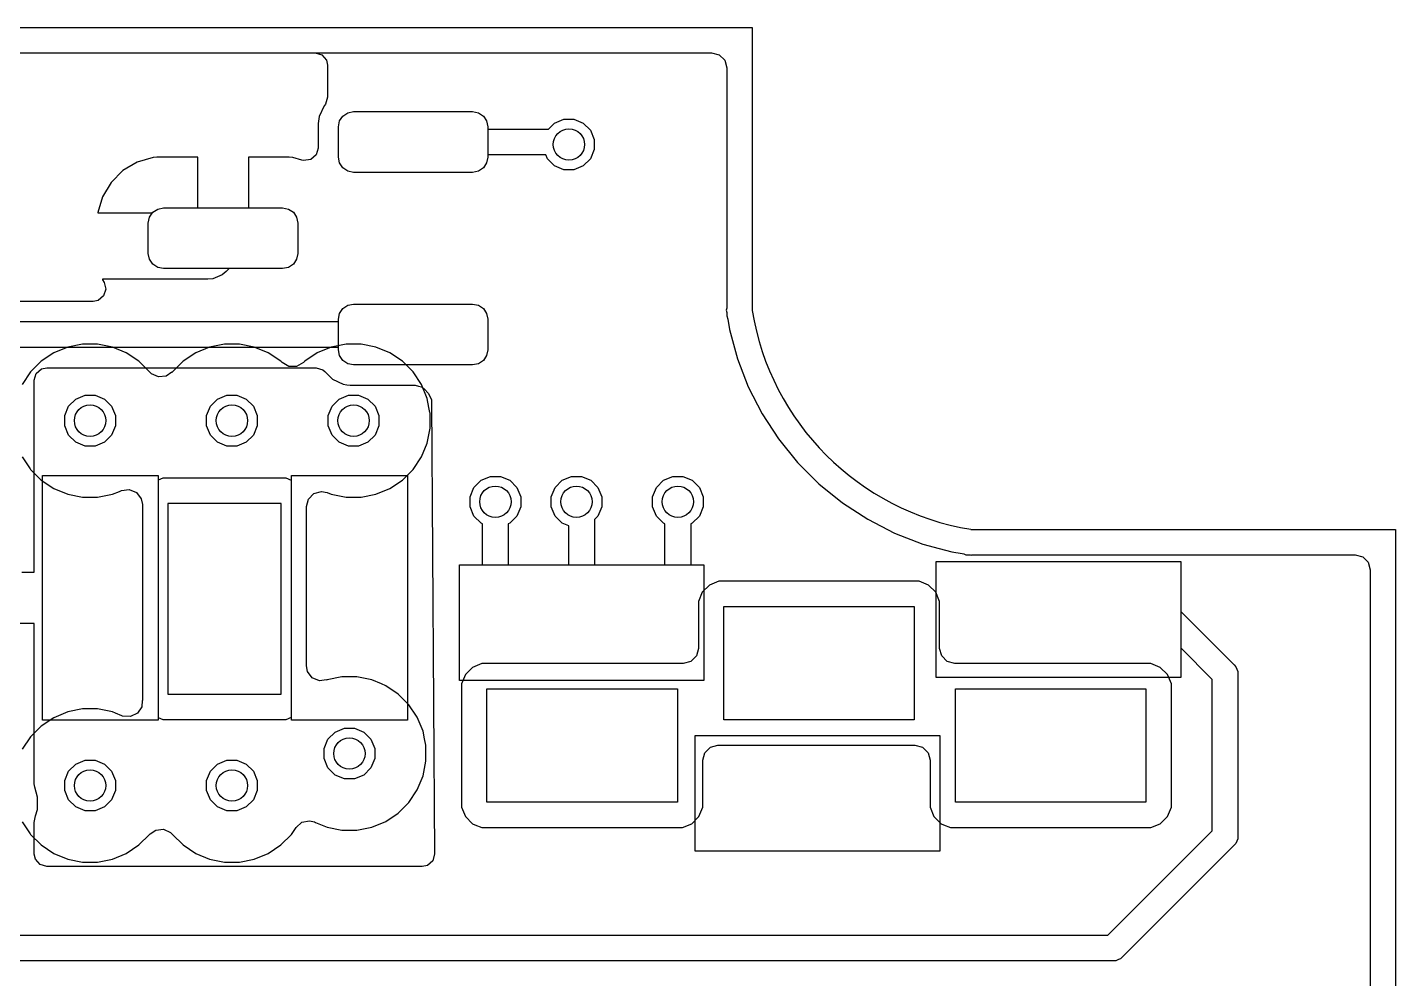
# Model space of a CAD drawing. Extents: x 0 to 3.78, y -0.8 to 2.03.
# Drawn here: x 3.243 to 3.775, y 0.697 to 1.066 of the extents above; entities that cross this region are included whole.
import ezdxf

# ---------------------------------------------------------------- set-up
doc = ezdxf.new("R2010")
doc.units = 0
doc.header["$MEASUREMENT"] = 0
doc.layers.add('BLACK', color=7, linetype='CONTINUOUS')

msp = doc.modelspace()

# ---------------------------------------------------------------- linework, layer by layer
at = {"layer": 'BLACK', "linetype": 'CONTINUOUS'}
for p, q in [((2.85491, 1.06617), (3.52491, 1.06617)), ((3.52491, 1.06617), (3.52491, 0.95617)), ((2.85755, 1.05631), (3.50918, 1.05631)), ((3.18452, 1.05631), (3.35512, 1.05631)), ((3.35512, 1.05631), (3.35776, 1.05554)), ((3.35776, 1.05554), (3.35956, 1.05346)), ((3.35956, 1.05346), (3.36, 1.05143)), ((3.50918, 1.05631), (3.51211, 1.05553)), ((3.51211, 1.05553), (3.51426, 1.05338)), ((3.51426, 1.05338), (3.51504, 1.05044)), ((3.36, 1.05143), (3.36, 1.03902)), ((3.51504, 1.05044), (3.51504, 0.9571)), ((3.36, 1.03902), (3.35922, 1.03638)), ((3.35667, 1.03155), (3.35628, 1.02887)), ((3.35869, 1.03569), (3.35667, 1.03155)), ((3.35888, 1.03595), (3.35869, 1.03569)), ((3.35922, 1.03638), (3.35888, 1.03595)), ((3.36462, 1.02982), (3.3659, 1.03173)), ((3.36462, 1.02982), (3.3659, 1.03173)), ((3.3659, 1.03173), (3.36782, 1.03302)), ((3.3659, 1.03173), (3.36782, 1.03302)), ((3.36782, 1.03302), (3.37008, 1.03346)), ((3.36782, 1.03302), (3.37008, 1.03346)), ((3.37008, 1.03346), (3.41634, 1.03346)), ((3.37008, 1.03346), (3.41634, 1.03346)), ((3.41634, 1.03346), (3.4186, 1.03302)), ((3.41634, 1.03346), (3.4186, 1.03302)), ((3.4186, 1.03302), (3.42051, 1.03173)), ((3.4186, 1.03302), (3.42051, 1.03173)), ((3.42051, 1.03173), (3.42179, 1.02982)), ((3.42051, 1.03173), (3.42179, 1.02982)), ((3.35628, 1.02887), (3.35628, 1.01931)), ((3.36417, 1.02756), (3.36462, 1.02982)), ((3.36417, 1.02756), (3.36462, 1.02982)), ((3.36417, 1.01575), (3.36417, 1.02756)), ((3.36417, 1.01575), (3.36417, 1.02756)), ((3.42179, 1.02982), (3.42224, 1.02756)), ((3.42179, 1.02982), (3.42224, 1.02756)), ((3.42224, 1.02756), (3.42224, 1.02665)), ((3.42224, 1.02756), (3.42224, 1.01575)), ((3.42224, 1.02665), (3.4458, 1.02665)), ((3.4458, 1.02665), (3.44816, 1.02902)), ((3.44816, 1.02902), (3.45178, 1.03052)), ((3.45178, 1.03052), (3.4557, 1.03052)), ((3.4557, 1.03052), (3.45932, 1.02902)), ((3.45932, 1.02902), (3.46209, 1.02625)), ((3.46209, 1.02625), (3.46359, 1.02263)), ((3.46359, 1.02263), (3.46359, 1.01871)), ((3.29222, 1.01563), (3.28602, 1.01383)), ((3.29368, 1.01575), (3.29222, 1.01563)), ((3.29222, 1.01563), (3.29222, 1.01563)), ((3.30955, 1.01575), (3.29368, 1.01575)), ((3.30955, 0.99606), (3.30955, 1.01575)), ((3.3451, 1.01575), (3.32923, 1.01575)), ((3.32923, 1.01575), (3.32923, 0.99606)), ((3.34655, 1.01563), (3.3451, 1.01575)), ((3.35004, 1.01462), (3.34655, 1.01563)), ((3.34655, 1.01563), (3.34655, 1.01563)), ((3.3555, 1.01667), (3.35343, 1.01487)), ((3.35628, 1.01931), (3.3555, 1.01667)), ((3.36462, 1.01349), (3.36417, 1.01575)), ((3.36462, 1.01349), (3.36417, 1.01575)), ((3.42224, 1.01575), (3.42179, 1.01349)), ((3.42224, 1.01575), (3.42179, 1.01349)), ((3.44475, 1.01665), (3.42224, 1.01665)), ((3.42224, 1.01665), (3.42224, 1.01575)), ((3.44539, 1.01509), (3.44475, 1.01665)), ((3.46359, 1.01871), (3.46209, 1.01509)), ((3.28045, 1.01054), (3.27588, 1.00597)), ((3.28602, 1.01383), (3.28045, 1.01054)), ((3.28045, 1.01054), (3.28045, 1.01054)), ((3.28602, 1.01383), (3.28602, 1.01383)), ((3.3507, 1.01448), (3.35004, 1.01462)), ((3.35343, 1.01487), (3.3507, 1.01448)), ((3.3659, 1.01157), (3.36462, 1.01349)), ((3.3659, 1.01157), (3.36462, 1.01349)), ((3.36782, 1.01029), (3.3659, 1.01157)), ((3.36782, 1.01029), (3.3659, 1.01157)), ((3.37008, 1.00984), (3.36782, 1.01029)), ((3.37008, 1.00984), (3.36782, 1.01029)), ((3.4186, 1.01029), (3.41634, 1.00984)), ((3.4186, 1.01029), (3.41634, 1.00984)), ((3.42051, 1.01157), (3.4186, 1.01029)), ((3.42051, 1.01157), (3.4186, 1.01029)), ((3.42179, 1.01349), (3.42051, 1.01157)), ((3.42179, 1.01349), (3.42051, 1.01157)), ((3.44816, 1.01232), (3.44539, 1.01509)), ((3.45178, 1.01082), (3.44816, 1.01232)), ((3.4557, 1.01082), (3.45178, 1.01082)), ((3.45932, 1.01232), (3.4557, 1.01082)), ((3.46209, 1.01509), (3.45932, 1.01232)), ((3.27588, 1.00597), (3.27259, 1.0004)), ((3.27588, 1.00597), (3.27588, 1.00597)), ((3.41634, 1.00984), (3.37008, 1.00984)), ((3.41634, 1.00984), (3.37008, 1.00984)), ((3.27259, 1.0004), (3.27078, 0.99419)), ((3.27078, 0.99419), (3.27078, 0.99409)), ((3.27078, 0.99409), (3.29192, 0.99409)), ((3.27078, 0.99409), (3.27078, 0.99409)), ((3.2908, 0.99242), (3.29208, 0.99433)), ((3.29192, 0.99409), (3.29208, 0.99433)), ((3.29208, 0.99433), (3.294, 0.99561)), ((3.29208, 0.99433), (3.294, 0.99561)), ((3.294, 0.99561), (3.29626, 0.99606)), ((3.294, 0.99561), (3.29626, 0.99606)), ((3.29626, 0.99606), (3.30955, 0.99606)), ((3.29626, 0.99606), (3.34252, 0.99606)), ((3.32923, 0.99606), (3.34252, 0.99606)), ((3.34252, 0.99606), (3.34478, 0.99561)), ((3.34252, 0.99606), (3.34478, 0.99561)), ((3.34478, 0.99561), (3.3467, 0.99433)), ((3.34478, 0.99561), (3.3467, 0.99433)), ((3.3467, 0.99433), (3.34798, 0.99242)), ((3.3467, 0.99433), (3.34798, 0.99242)), ((3.29035, 0.99016), (3.2908, 0.99242)), ((3.29035, 0.97835), (3.29035, 0.99016)), ((3.34798, 0.99242), (3.34843, 0.99016)), ((3.34798, 0.99242), (3.34843, 0.99016)), ((3.34843, 0.99016), (3.34843, 0.97835)), ((3.34843, 0.99016), (3.34843, 0.97835)), ((3.2908, 0.97609), (3.29035, 0.97835)), ((3.34843, 0.97835), (3.34798, 0.97609)), ((3.34843, 0.97835), (3.34798, 0.97609)), ((3.29208, 0.97417), (3.2908, 0.97609)), ((3.294, 0.97289), (3.29208, 0.97417)), ((3.29626, 0.97244), (3.294, 0.97289)), ((3.34478, 0.97289), (3.34252, 0.97244)), ((3.34478, 0.97289), (3.34252, 0.97244)), ((3.3467, 0.97417), (3.34478, 0.97289)), ((3.3467, 0.97417), (3.34478, 0.97289)), ((3.34798, 0.97609), (3.3467, 0.97417)), ((3.34798, 0.97609), (3.3467, 0.97417)), ((3.31348, 0.96835), (3.27252, 0.96835)), ((3.27252, 0.96835), (3.27259, 0.9681)), ((3.27259, 0.9681), (3.27317, 0.96711)), ((3.34252, 0.97244), (3.29626, 0.97244)), ((3.31544, 0.96854), (3.31348, 0.96835)), ((3.31904, 0.97003), (3.31544, 0.96854)), ((3.32056, 0.97128), (3.31904, 0.97003)), ((3.31904, 0.97003), (3.31904, 0.97003)), ((3.32172, 0.97244), (3.32056, 0.97128)), ((3.34252, 0.97244), (3.32172, 0.97244)), ((3.27385, 0.96444), (3.27298, 0.96184)), ((3.27317, 0.96711), (3.27385, 0.96444)), ((3.26897, 0.95974), (3.23849, 0.95974)), ((3.27083, 0.96011), (3.26897, 0.95974)), ((3.27298, 0.96184), (3.27083, 0.96011)), ((3.36462, 0.95502), (3.3659, 0.95693)), ((3.36462, 0.95502), (3.3659, 0.95693)), ((3.3659, 0.95693), (3.36782, 0.95821)), ((3.3659, 0.95693), (3.36782, 0.95821)), ((3.36782, 0.95821), (3.37008, 0.95866)), ((3.36782, 0.95821), (3.37008, 0.95866)), ((3.37008, 0.95866), (3.41634, 0.95866)), ((3.37008, 0.95866), (3.41634, 0.95866)), ((3.41634, 0.95866), (3.4186, 0.95821)), ((3.41634, 0.95866), (3.4186, 0.95821)), ((3.4186, 0.95821), (3.42051, 0.95693)), ((3.4186, 0.95821), (3.42051, 0.95693)), ((3.42051, 0.95693), (3.42179, 0.95502)), ((3.42051, 0.95693), (3.42179, 0.95502)), ((3.51504, 0.9571), (3.51489, 0.9563)), ((3.18612, 0.95185), (3.36417, 0.95185)), ((3.36417, 0.95276), (3.36462, 0.95502)), ((3.36417, 0.95276), (3.36462, 0.95502)), ((3.36417, 0.95185), (3.36417, 0.95276)), ((3.36417, 0.94094), (3.36417, 0.95276)), ((3.42179, 0.95502), (3.42224, 0.95276)), ((3.42179, 0.95502), (3.42224, 0.95276)), ((3.42224, 0.95276), (3.42224, 0.94094)), ((3.42224, 0.95276), (3.42224, 0.94094)), ((3.51489, 0.9563), (3.51504, 0.95537)), ((3.51504, 0.95537), (3.51504, 0.95421)), ((3.51504, 0.95421), (3.5151, 0.95408)), ((3.5151, 0.95408), (3.51547, 0.95278)), ((3.51547, 0.95278), (3.51612, 0.94879)), ((3.51612, 0.94879), (3.51612, 0.94879)), ((3.51612, 0.94879), (3.5192, 0.93747)), ((3.36417, 0.94185), (3.18819, 0.94185)), ((3.25904, 0.94199), (3.25363, 0.93974)), ((3.26479, 0.94313), (3.25904, 0.94199)), ((3.25904, 0.94199), (3.25904, 0.94199)), ((3.27065, 0.94313), (3.26479, 0.94313)), ((3.27639, 0.94199), (3.27065, 0.94313)), ((3.28181, 0.93974), (3.27639, 0.94199)), ((3.27639, 0.94199), (3.27639, 0.94199)), ((3.31416, 0.94199), (3.30875, 0.93974)), ((3.31991, 0.94313), (3.31416, 0.94199)), ((3.31416, 0.94199), (3.31416, 0.94199)), ((3.32576, 0.94313), (3.31991, 0.94313)), ((3.33151, 0.94199), (3.32576, 0.94313)), ((3.33692, 0.93974), (3.33151, 0.94199)), ((3.33151, 0.94199), (3.33151, 0.94199)), ((3.3614, 0.94199), (3.35599, 0.93974)), ((3.36715, 0.94313), (3.3614, 0.94199)), ((3.3614, 0.94199), (3.3614, 0.94199)), ((3.36417, 0.94094), (3.36417, 0.94185)), ((3.36462, 0.93868), (3.36417, 0.94094)), ((3.36462, 0.93868), (3.36417, 0.94094)), ((3.37301, 0.94313), (3.36715, 0.94313)), ((3.37875, 0.94199), (3.37301, 0.94313)), ((3.38417, 0.93974), (3.37875, 0.94199)), ((3.37875, 0.94199), (3.37875, 0.94199)), ((3.42224, 0.94094), (3.42179, 0.93868)), ((3.42224, 0.94094), (3.42179, 0.93868)), ((3.24876, 0.93649), (3.24461, 0.93235)), ((3.25363, 0.93974), (3.24876, 0.93649)), ((3.24876, 0.93649), (3.24876, 0.93649)), ((3.25363, 0.93974), (3.25363, 0.93974)), ((3.28668, 0.93649), (3.28181, 0.93974)), ((3.28181, 0.93974), (3.28181, 0.93974)), ((3.29102, 0.93214), (3.28668, 0.93649)), ((3.28668, 0.93649), (3.28668, 0.93649)), ((3.28668, 0.93649), (3.28668, 0.93649)), ((3.30387, 0.93649), (3.29953, 0.93214)), ((3.30875, 0.93974), (3.30387, 0.93649)), ((3.30387, 0.93649), (3.30387, 0.93649)), ((3.30875, 0.93974), (3.30875, 0.93974)), ((3.3418, 0.93649), (3.33692, 0.93974)), ((3.33692, 0.93974), (3.33692, 0.93974)), ((3.34231, 0.93598), (3.3418, 0.93649)), ((3.3418, 0.93649), (3.3418, 0.93649)), ((3.3418, 0.93649), (3.3418, 0.93649)), ((3.34494, 0.93446), (3.34231, 0.93598)), ((3.3506, 0.93598), (3.34797, 0.93446)), ((3.35112, 0.93649), (3.3506, 0.93598)), ((3.35599, 0.93974), (3.35112, 0.93649)), ((3.35112, 0.93649), (3.35112, 0.93649)), ((3.35599, 0.93974), (3.35599, 0.93974)), ((3.3659, 0.93677), (3.36462, 0.93868)), ((3.3659, 0.93677), (3.36462, 0.93868)), ((3.36782, 0.93549), (3.3659, 0.93677)), ((3.36782, 0.93549), (3.3659, 0.93677)), ((3.38904, 0.93649), (3.38417, 0.93974)), ((3.38417, 0.93974), (3.38417, 0.93974)), ((3.39318, 0.93235), (3.38904, 0.93649)), ((3.38904, 0.93649), (3.38904, 0.93649)), ((3.42051, 0.93677), (3.4186, 0.93549)), ((3.42051, 0.93677), (3.4186, 0.93549)), ((3.42179, 0.93868), (3.42051, 0.93677)), ((3.42179, 0.93868), (3.42051, 0.93677)), ((3.5192, 0.93747), (3.5192, 0.93747)), ((3.5192, 0.93747), (3.52344, 0.92653)), ((3.24461, 0.93235), (3.24136, 0.92748)), ((3.24461, 0.93235), (3.24461, 0.93235)), ((3.24606, 0.92907), (3.24684, 0.93171)), ((3.24684, 0.93171), (3.24892, 0.93352)), ((3.24892, 0.93352), (3.25094, 0.93396)), ((3.25094, 0.93396), (3.35553, 0.93396)), ((3.29103, 0.93215), (3.29102, 0.93214)), ((3.29155, 0.93163), (3.29103, 0.93215)), ((3.29432, 0.93038), (3.29155, 0.93163)), ((3.29734, 0.93067), (3.29432, 0.93038)), ((3.29947, 0.9322), (3.29734, 0.93067)), ((3.29953, 0.93214), (3.29947, 0.9322)), ((3.34797, 0.93446), (3.34494, 0.93446)), ((3.35553, 0.93396), (3.35817, 0.93318)), ((3.35817, 0.93318), (3.35898, 0.93253)), ((3.35898, 0.93253), (3.36195, 0.92956)), ((3.37008, 0.93504), (3.36782, 0.93549)), ((3.37008, 0.93504), (3.36782, 0.93549)), ((3.41634, 0.93504), (3.37008, 0.93504)), ((3.41634, 0.93504), (3.37008, 0.93504)), ((3.39644, 0.92747), (3.39318, 0.93235)), ((3.4186, 0.93549), (3.41634, 0.93504)), ((3.4186, 0.93549), (3.41634, 0.93504)), ((3.24606, 0.88314), (3.24606, 0.92907)), ((3.36195, 0.92956), (3.36195, 0.92956)), ((3.36195, 0.92956), (3.36195, 0.92956)), ((3.36195, 0.92956), (3.36609, 0.92754)), ((3.36609, 0.92754), (3.36743, 0.92734)), ((3.36743, 0.92734), (3.36877, 0.92715)), ((3.36877, 0.92715), (3.39407, 0.92715)), ((3.39407, 0.92715), (3.39529, 0.92679)), ((3.39529, 0.92679), (3.39652, 0.92648)), ((3.39868, 0.92206), (3.39644, 0.92747)), ((3.39652, 0.92648), (3.39664, 0.92639)), ((3.39664, 0.92639), (3.39671, 0.92637)), ((3.39671, 0.92637), (3.39761, 0.92562)), ((3.39761, 0.92562), (3.39909, 0.92406)), ((3.52344, 0.92653), (3.52344, 0.92653)), ((3.52344, 0.92653), (3.52879, 0.91609)), ((3.25937, 0.91896), (3.26214, 0.92173)), ((3.26214, 0.92173), (3.26576, 0.92323)), ((3.26576, 0.92323), (3.26968, 0.92323)), ((3.26968, 0.92323), (3.27329, 0.92173)), ((3.27329, 0.92173), (3.27606, 0.91896)), ((3.31449, 0.91896), (3.31726, 0.92173)), ((3.31726, 0.92173), (3.32088, 0.92323)), ((3.32088, 0.92323), (3.32479, 0.92323)), ((3.32479, 0.92323), (3.32841, 0.92173)), ((3.32841, 0.92173), (3.33118, 0.91896)), ((3.36173, 0.91896), (3.3645, 0.92173)), ((3.3645, 0.92173), (3.36812, 0.92323)), ((3.36812, 0.92323), (3.37204, 0.92323)), ((3.37204, 0.92323), (3.37566, 0.92173)), ((3.37566, 0.92173), (3.37843, 0.91896)), ((3.39938, 0.91852), (3.39868, 0.92206)), ((3.39909, 0.92406), (3.40034, 0.92161)), ((3.40034, 0.92161), (3.40042, 0.92074)), ((3.40042, 0.92074), (3.40159, 0.74507)), ((3.25787, 0.91534), (3.25937, 0.91896)), ((3.25787, 0.91143), (3.25787, 0.91534)), ((3.27606, 0.91896), (3.27756, 0.91534)), ((3.27756, 0.91534), (3.27756, 0.91143)), ((3.31299, 0.91534), (3.31449, 0.91896)), ((3.31299, 0.91143), (3.31299, 0.91534)), ((3.33118, 0.91896), (3.33268, 0.91534)), ((3.33268, 0.91534), (3.33268, 0.91143)), ((3.36023, 0.91534), (3.36173, 0.91896)), ((3.36023, 0.91143), (3.36023, 0.91534)), ((3.37843, 0.91896), (3.37993, 0.91534)), ((3.37993, 0.91534), (3.37993, 0.91143)), ((3.39977, 0.9166), (3.39938, 0.91852)), ((3.39982, 0.91632), (3.39977, 0.9166)), ((3.39982, 0.91046), (3.39982, 0.91632)), ((3.52879, 0.91609), (3.52879, 0.91609)), ((3.52879, 0.91609), (3.5352, 0.90627)), ((3.25937, 0.90781), (3.25787, 0.91143)), ((3.27756, 0.91143), (3.27606, 0.90781)), ((3.31449, 0.90781), (3.31299, 0.91143)), ((3.33268, 0.91143), (3.33118, 0.90781)), ((3.36173, 0.90781), (3.36023, 0.91143)), ((3.37993, 0.91143), (3.37843, 0.90781)), ((3.39868, 0.90471), (3.39982, 0.91046)), ((3.26214, 0.90504), (3.25937, 0.90781)), ((3.26576, 0.90354), (3.26214, 0.90504)), ((3.27329, 0.90504), (3.26968, 0.90354)), ((3.27606, 0.90781), (3.27329, 0.90504)), ((3.31726, 0.90504), (3.31449, 0.90781)), ((3.32088, 0.90354), (3.31726, 0.90504)), ((3.32841, 0.90504), (3.32479, 0.90354)), ((3.33118, 0.90781), (3.32841, 0.90504)), ((3.3645, 0.90504), (3.36173, 0.90781)), ((3.36812, 0.90354), (3.3645, 0.90504)), ((3.37566, 0.90504), (3.37204, 0.90354)), ((3.37843, 0.90781), (3.37566, 0.90504)), ((3.39644, 0.8993), (3.39868, 0.90471)), ((3.5352, 0.90627), (3.54259, 0.89715)), ((3.24136, 0.8993), (3.24444, 0.89468)), ((3.26968, 0.90354), (3.26576, 0.90354)), ((3.32479, 0.90354), (3.32088, 0.90354)), ((3.37204, 0.90354), (3.36812, 0.90354)), ((3.39318, 0.89443), (3.39644, 0.8993)), ((3.24444, 0.89468), (3.24461, 0.89443)), ((3.24461, 0.89443), (3.24876, 0.89028)), ((3.38904, 0.89028), (3.39318, 0.89443)), ((3.54259, 0.89715), (3.55089, 0.88886)), ((3.24876, 0.89028), (3.24876, 0.89028)), ((3.24876, 0.89028), (3.25363, 0.88703)), ((3.24924, 0.79707), (3.24924, 0.89207)), ((3.24924, 0.89207), (3.29424, 0.89207)), ((3.29424, 0.89207), (3.29424, 0.79707)), ((3.29594, 0.89104), (3.29424, 0.89033)), ((3.29424, 0.89033), (3.29424, 0.79802)), ((3.29987, 0.89104), (3.29594, 0.89104)), ((3.29594, 0.89104), (3.29594, 0.89104)), ((3.34387, 0.89104), (3.29987, 0.89104)), ((3.34598, 0.89016), (3.34387, 0.89104)), ((3.34387, 0.89104), (3.34387, 0.89104)), ((3.34598, 0.79707), (3.34598, 0.89207)), ((3.34598, 0.89207), (3.39098, 0.89207)), ((3.34598, 0.79819), (3.34598, 0.89016)), ((3.38417, 0.88703), (3.38904, 0.89028)), ((3.39098, 0.89207), (3.39098, 0.79707)), ((3.41685, 0.88747), (3.41962, 0.89024)), ((3.41962, 0.89024), (3.42324, 0.89174)), ((3.42324, 0.89174), (3.42716, 0.89174)), ((3.42716, 0.89174), (3.43077, 0.89024)), ((3.43077, 0.89024), (3.43354, 0.88747)), ((3.44835, 0.88747), (3.45112, 0.89024)), ((3.45112, 0.89024), (3.45473, 0.89174)), ((3.45473, 0.89174), (3.45865, 0.89174)), ((3.45865, 0.89174), (3.46227, 0.89024)), ((3.46227, 0.89024), (3.46504, 0.88747)), ((3.48772, 0.88747), (3.49049, 0.89024)), ((3.49049, 0.89024), (3.4941, 0.89174)), ((3.4941, 0.89174), (3.49802, 0.89174)), ((3.49802, 0.89174), (3.50164, 0.89024)), ((3.50164, 0.89024), (3.50441, 0.88747)), ((3.55089, 0.88886), (3.56, 0.88147)), ((3.24606, 0.85457), (3.24606, 0.88314)), ((3.25363, 0.88703), (3.25363, 0.88703)), ((3.25363, 0.88703), (3.25363, 0.88703)), ((3.25363, 0.88703), (3.25904, 0.88478)), ((3.25904, 0.88478), (3.26479, 0.88364)), ((3.26479, 0.88364), (3.27065, 0.88364)), ((3.27065, 0.88364), (3.27639, 0.88478)), ((3.27639, 0.88478), (3.27913, 0.88592)), ((3.27913, 0.88592), (3.27993, 0.88625)), ((3.27993, 0.88625), (3.28294, 0.88665)), ((3.28294, 0.88665), (3.28575, 0.88549)), ((3.28575, 0.88549), (3.2876, 0.88308)), ((3.2876, 0.88308), (3.28804, 0.88083)), ((3.35177, 0.88), (3.35255, 0.88293)), ((3.35255, 0.88293), (3.3547, 0.88508)), ((3.3547, 0.88508), (3.35763, 0.88586)), ((3.35763, 0.88586), (3.35988, 0.88542)), ((3.35988, 0.88542), (3.3614, 0.88478)), ((3.3614, 0.88478), (3.36715, 0.88364)), ((3.36715, 0.88364), (3.37301, 0.88364)), ((3.37301, 0.88364), (3.37875, 0.88478)), ((3.37875, 0.88478), (3.38417, 0.88703)), ((3.41535, 0.88385), (3.41685, 0.88747)), ((3.41535, 0.87993), (3.41535, 0.88385)), ((3.43354, 0.88747), (3.43504, 0.88385)), ((3.43504, 0.88385), (3.43504, 0.87993)), ((3.44685, 0.88385), (3.44835, 0.88747)), ((3.44685, 0.87993), (3.44685, 0.88385)), ((3.46504, 0.88747), (3.46654, 0.88385)), ((3.46654, 0.88385), (3.46654, 0.87993)), ((3.48622, 0.88385), (3.48772, 0.88747)), ((3.48622, 0.87993), (3.48622, 0.88385)), ((3.50441, 0.88747), (3.50591, 0.88385)), ((3.50591, 0.88385), (3.50591, 0.87993)), ((3.28804, 0.88083), (3.28804, 0.80463)), ((3.34191, 0.88117), (3.29791, 0.88117)), ((3.29791, 0.88117), (3.29791, 0.80717)), ((3.34191, 0.80717), (3.34191, 0.88117)), ((3.35177, 0.81813), (3.35177, 0.88)), ((3.41685, 0.87631), (3.41535, 0.87993)), ((3.43504, 0.87993), (3.43354, 0.87631)), ((3.44835, 0.87631), (3.44685, 0.87993)), ((3.46654, 0.87993), (3.46504, 0.87631)), ((3.48772, 0.87631), (3.48622, 0.87993)), ((3.50591, 0.87993), (3.50441, 0.87631)), ((3.56, 0.88147), (3.56983, 0.87506)), ((3.41962, 0.87354), (3.41685, 0.87631)), ((3.4202, 0.8733), (3.41962, 0.87354)), ((3.4202, 0.85739), (3.4202, 0.8733)), ((3.43077, 0.87354), (3.4302, 0.8733)), ((3.4302, 0.8733), (3.4302, 0.85739)), ((3.43354, 0.87631), (3.43077, 0.87354)), ((3.45112, 0.87354), (3.44835, 0.87631)), ((3.4537, 0.87247), (3.45112, 0.87354)), ((3.4537, 0.85739), (3.4537, 0.87247)), ((3.46504, 0.87631), (3.4637, 0.87497)), ((3.4637, 0.87497), (3.4637, 0.85739)), ((3.49049, 0.87354), (3.48772, 0.87631)), ((3.49106, 0.8733), (3.49049, 0.87354)), ((3.49106, 0.85739), (3.49106, 0.8733)), ((3.50164, 0.87354), (3.50106, 0.8733)), ((3.50106, 0.8733), (3.50106, 0.85739)), ((3.50441, 0.87631), (3.50164, 0.87354)), ((3.56983, 0.87506), (3.58027, 0.86971)), ((3.58027, 0.86971), (3.5912, 0.86547)), ((3.60991, 0.87117), (3.77491, 0.87117)), ((3.77491, 0.87117), (3.77491, 0.22617)), ((3.5912, 0.86547), (3.59764, 0.86372)), ((3.59764, 0.86372), (3.60252, 0.86238)), ((3.60252, 0.86238), (3.60652, 0.86173)), ((3.60652, 0.86173), (3.60652, 0.86173)), ((3.60652, 0.86173), (3.60719, 0.86162)), ((3.60719, 0.86162), (3.60794, 0.86131)), ((3.60794, 0.86131), (3.6091, 0.86131)), ((3.6091, 0.86131), (3.60957, 0.86123)), ((3.60957, 0.86123), (3.60957, 0.86123)), ((3.60957, 0.86123), (3.60957, 0.86123)), ((3.60957, 0.86123), (3.61003, 0.86116)), ((3.61003, 0.86116), (3.61029, 0.86121)), ((3.61003, 0.86116), (3.61003, 0.86116)), ((3.61003, 0.86116), (3.61003, 0.86116)), ((3.61029, 0.86121), (3.61138, 0.86131)), ((3.61138, 0.86131), (3.75918, 0.86131)), ((3.75918, 0.86131), (3.76211, 0.86053)), ((3.4112, 0.81239), (3.4112, 0.85739)), ((3.4112, 0.85739), (3.4202, 0.85739)), ((3.4112, 0.81239), (3.4112, 0.85739)), ((3.4112, 0.85739), (3.5062, 0.85739)), ((3.4302, 0.85739), (3.4537, 0.85739)), ((3.4637, 0.85739), (3.49106, 0.85739)), ((3.50106, 0.85739), (3.5062, 0.85739)), ((3.5062, 0.85739), (3.5062, 0.81239)), ((3.5062, 0.85739), (3.5062, 0.81239)), ((3.59641, 0.81367), (3.59641, 0.85867)), ((3.59641, 0.85867), (3.69141, 0.85867)), ((3.59641, 0.81367), (3.59641, 0.85867)), ((3.59641, 0.85867), (3.69141, 0.85867)), ((3.69141, 0.85867), (3.69141, 0.83929)), ((3.69141, 0.85867), (3.69141, 0.81367)), ((3.76211, 0.86053), (3.76426, 0.85838)), ((3.76426, 0.85838), (3.76504, 0.85544)), ((3.24127, 0.85457), (3.24606, 0.85457)), ((3.51194, 0.85104), (3.50832, 0.84953)), ((3.51587, 0.85104), (3.51194, 0.85104)), ((3.51194, 0.85104), (3.51194, 0.85104)), ((3.58987, 0.85104), (3.51587, 0.85104)), ((3.59349, 0.84953), (3.58987, 0.85104)), ((3.58987, 0.85104), (3.58987, 0.85104)), ((3.76504, 0.85544), (3.76504, 0.2419)), ((3.50554, 0.84676), (3.50404, 0.84314)), ((3.50832, 0.84953), (3.50554, 0.84676)), ((3.59627, 0.84676), (3.59349, 0.84953)), ((3.59349, 0.84953), (3.59349, 0.84953)), ((3.59777, 0.84314), (3.59627, 0.84676)), ((3.59627, 0.84676), (3.59627, 0.84676)), ((3.50404, 0.84314), (3.50404, 0.8249)), ((3.51391, 0.84117), (3.58791, 0.84117)), ((3.51391, 0.79717), (3.51391, 0.84117)), ((3.58791, 0.84117), (3.58791, 0.79717)), ((3.59777, 0.84313), (3.59777, 0.84314)), ((3.59777, 0.8249), (3.59777, 0.84313)), ((3.24606, 0.83457), (3.23713, 0.83457)), ((3.24606, 0.77225), (3.24606, 0.83457)), ((3.69141, 0.83929), (3.7122, 0.8185)), ((3.50404, 0.8249), (3.50326, 0.82197)), ((3.59855, 0.82197), (3.59777, 0.8249)), ((3.70366, 0.81289), (3.69141, 0.82515)), ((3.69141, 0.82515), (3.69141, 0.81367)), ((3.41994, 0.81904), (3.41632, 0.81753)), ((3.49818, 0.81904), (3.41994, 0.81904)), ((3.50111, 0.81982), (3.49818, 0.81904)), ((3.50326, 0.82197), (3.50111, 0.81982)), ((3.6007, 0.81982), (3.59855, 0.82197)), ((3.60363, 0.81904), (3.6007, 0.81982)), ((3.60587, 0.81904), (3.60363, 0.81904)), ((3.67987, 0.81904), (3.60587, 0.81904)), ((3.68349, 0.81753), (3.67987, 0.81904)), ((3.67987, 0.81904), (3.67987, 0.81904)), ((3.35221, 0.81589), (3.35177, 0.81813)), ((3.35406, 0.81348), (3.35221, 0.81589)), ((3.35687, 0.81231), (3.35406, 0.81348)), ((3.36555, 0.81382), (3.3598, 0.81268)), ((3.37141, 0.81382), (3.36555, 0.81382)), ((3.37716, 0.81268), (3.37141, 0.81382)), ((3.41354, 0.81476), (3.41204, 0.81113)), ((3.41632, 0.81753), (3.41354, 0.81476)), ((3.69141, 0.81367), (3.59641, 0.81367)), ((3.69141, 0.81367), (3.59641, 0.81367)), ((3.68627, 0.81476), (3.68349, 0.81753)), ((3.68349, 0.81753), (3.68349, 0.81753)), ((3.68701, 0.81297), (3.68627, 0.81476)), ((3.68627, 0.81476), (3.68627, 0.81476)), ((3.7122, 0.8185), (3.71282, 0.81774)), ((3.71282, 0.81774), (3.71282, 0.81774)), ((3.71282, 0.81774), (3.71357, 0.81594)), ((3.71357, 0.81594), (3.71366, 0.81496)), ((3.71366, 0.81496), (3.71366, 0.75197)), ((3.35951, 0.81266), (3.35687, 0.81231)), ((3.35953, 0.8126), (3.35951, 0.81266)), ((3.3598, 0.81268), (3.35953, 0.8126)), ((3.38089, 0.81113), (3.37716, 0.81268)), ((3.37716, 0.81268), (3.37716, 0.81268)), ((3.38257, 0.81044), (3.38089, 0.81113)), ((3.38741, 0.8072), (3.38257, 0.81044)), ((3.38257, 0.81044), (3.38257, 0.81044)), ((3.5062, 0.81239), (3.4112, 0.81239)), ((3.5062, 0.81239), (3.4112, 0.81239)), ((3.41204, 0.81113), (3.41204, 0.76321)), ((3.42191, 0.80917), (3.49591, 0.80917)), ((3.42191, 0.76517), (3.42191, 0.80917)), ((3.49591, 0.80917), (3.49591, 0.76517)), ((3.60391, 0.80917), (3.67791, 0.80917)), ((3.60391, 0.76517), (3.60391, 0.80917)), ((3.67791, 0.80917), (3.67791, 0.76517)), ((3.68777, 0.81113), (3.68701, 0.81297)), ((3.68777, 0.76321), (3.68777, 0.81113)), ((3.70366, 0.75404), (3.70366, 0.81289)), ((3.28798, 0.80463), (3.28782, 0.80228)), ((3.28804, 0.80463), (3.28798, 0.80463)), ((3.29791, 0.80717), (3.34191, 0.80717)), ((3.38744, 0.80718), (3.38741, 0.8072)), ((3.39158, 0.80304), (3.38744, 0.80718)), ((3.39454, 0.79861), (3.39158, 0.80304)), ((3.39158, 0.80304), (3.39158, 0.80304)), ((3.25363, 0.79801), (3.24876, 0.79476)), ((3.25904, 0.80025), (3.25363, 0.79801)), ((3.25363, 0.79801), (3.25363, 0.79801)), ((3.26479, 0.8014), (3.25904, 0.80025)), ((3.25904, 0.80025), (3.25904, 0.80025)), ((3.27065, 0.8014), (3.26479, 0.8014)), ((3.27639, 0.80025), (3.27065, 0.8014)), ((3.27759, 0.79976), (3.27639, 0.80025)), ((3.27639, 0.80025), (3.27639, 0.80025)), ((3.27639, 0.80025), (3.27639, 0.80025)), ((3.28002, 0.79875), (3.27759, 0.79976)), ((3.28038, 0.79861), (3.28002, 0.79875)), ((3.28341, 0.79842), (3.28038, 0.79861)), ((3.28614, 0.79976), (3.28341, 0.79842)), ((3.28782, 0.80228), (3.28614, 0.79976)), ((3.29424, 0.79802), (3.29594, 0.79731)), ((3.29594, 0.79731), (3.29594, 0.79731)), ((3.29594, 0.79731), (3.34387, 0.79731)), ((3.34387, 0.79731), (3.34598, 0.79819)), ((3.34387, 0.79731), (3.34387, 0.79731)), ((3.39484, 0.79817), (3.39454, 0.79861)), ((3.39708, 0.79275), (3.39484, 0.79817)), ((3.24876, 0.79476), (3.24461, 0.79061)), ((3.24876, 0.79476), (3.24876, 0.79476)), ((3.29424, 0.79707), (3.24924, 0.79707)), ((3.39098, 0.79707), (3.34598, 0.79707)), ((3.36013, 0.78966), (3.3629, 0.79243)), ((3.3629, 0.79243), (3.36652, 0.79393)), ((3.36652, 0.79393), (3.37044, 0.79393)), ((3.37044, 0.79393), (3.37406, 0.79243)), ((3.37406, 0.79243), (3.37683, 0.78966)), ((3.39766, 0.78984), (3.39708, 0.79275)), ((3.58791, 0.79717), (3.51391, 0.79717)), ((3.24461, 0.79061), (3.24136, 0.78574)), ((3.24461, 0.79061), (3.24461, 0.79061)), ((3.35863, 0.78604), (3.36013, 0.78966)), ((3.37683, 0.78966), (3.37833, 0.78604)), ((3.39816, 0.78731), (3.39766, 0.78984)), ((3.39822, 0.78701), (3.39816, 0.78731)), ((3.39822, 0.78115), (3.39822, 0.78701)), ((3.5028, 0.7461), (3.5028, 0.7911)), ((3.5028, 0.7911), (3.5978, 0.7911)), ((3.5028, 0.7461), (3.5028, 0.7911)), ((3.5028, 0.7911), (3.5978, 0.7911)), ((3.5087, 0.78653), (3.51163, 0.78731)), ((3.51163, 0.78731), (3.58818, 0.78731)), ((3.58818, 0.78731), (3.59111, 0.78653)), ((3.5978, 0.7911), (3.5978, 0.7461)), ((3.5978, 0.7911), (3.5978, 0.7461)), ((3.26214, 0.78), (3.26576, 0.7815)), ((3.26576, 0.7815), (3.26968, 0.7815)), ((3.26968, 0.7815), (3.27329, 0.78)), ((3.31726, 0.78), (3.32088, 0.7815)), ((3.32088, 0.7815), (3.32479, 0.7815)), ((3.32479, 0.7815), (3.32841, 0.78)), ((3.35863, 0.78212), (3.35863, 0.78604)), ((3.36013, 0.7785), (3.35863, 0.78212)), ((3.37833, 0.78212), (3.37683, 0.7785)), ((3.37833, 0.78604), (3.37833, 0.78212)), ((3.50577, 0.78144), (3.50655, 0.78438)), ((3.50577, 0.76321), (3.50577, 0.78144)), ((3.50655, 0.78438), (3.5087, 0.78653)), ((3.59111, 0.78653), (3.59326, 0.78438)), ((3.59326, 0.78438), (3.59404, 0.78144)), ((3.59404, 0.78144), (3.59404, 0.76321)), ((3.25787, 0.77361), (3.25937, 0.77723)), ((3.25937, 0.77723), (3.26214, 0.78)), ((3.27329, 0.78), (3.27606, 0.77723)), ((3.27606, 0.77723), (3.27756, 0.77361)), ((3.31299, 0.77361), (3.31449, 0.77723)), ((3.31449, 0.77723), (3.31726, 0.78)), ((3.32841, 0.78), (3.33118, 0.77723)), ((3.33118, 0.77723), (3.33268, 0.77361)), ((3.3629, 0.77573), (3.36013, 0.7785)), ((3.37683, 0.7785), (3.37406, 0.77573)), ((3.39708, 0.7754), (3.39822, 0.78115)), ((3.24623, 0.77099), (3.24606, 0.77225)), ((3.24726, 0.76712), (3.24623, 0.77099)), ((3.25787, 0.76969), (3.25787, 0.77361)), ((3.27756, 0.77361), (3.27756, 0.76969)), ((3.31299, 0.76969), (3.31299, 0.77361)), ((3.33268, 0.77361), (3.33268, 0.76969)), ((3.36652, 0.77423), (3.3629, 0.77573)), ((3.37044, 0.77423), (3.36652, 0.77423)), ((3.37406, 0.77573), (3.37044, 0.77423)), ((3.39484, 0.76999), (3.39708, 0.7754)), ((3.24726, 0.7624), (3.24726, 0.76712)), ((3.25937, 0.76608), (3.25787, 0.76969)), ((3.26214, 0.76331), (3.25937, 0.76608)), ((3.27606, 0.76608), (3.27329, 0.76331)), ((3.27756, 0.76969), (3.27606, 0.76608)), ((3.31449, 0.76608), (3.31299, 0.76969)), ((3.31726, 0.76331), (3.31449, 0.76608)), ((3.33118, 0.76608), (3.32841, 0.76331)), ((3.33268, 0.76969), (3.33118, 0.76608)), ((3.39158, 0.76512), (3.39484, 0.76999)), ((3.24659, 0.75989), (3.24726, 0.7624)), ((3.26576, 0.76181), (3.26214, 0.76331)), ((3.26968, 0.76181), (3.26576, 0.76181)), ((3.27329, 0.76331), (3.26968, 0.76181)), ((3.32088, 0.76181), (3.31726, 0.76331)), ((3.32479, 0.76181), (3.32088, 0.76181)), ((3.32841, 0.76331), (3.32479, 0.76181)), ((3.38257, 0.75772), (3.38744, 0.76097)), ((3.38744, 0.76097), (3.39158, 0.76512)), ((3.41204, 0.76321), (3.41354, 0.75959)), ((3.49591, 0.76517), (3.42191, 0.76517)), ((3.50427, 0.75959), (3.50577, 0.76321)), ((3.59404, 0.76321), (3.59554, 0.75959)), ((3.67791, 0.76517), (3.60391, 0.76517)), ((3.68627, 0.75959), (3.68777, 0.76321)), ((3.24136, 0.75756), (3.24448, 0.7529)), ((3.24606, 0.75728), (3.24623, 0.75854)), ((3.24606, 0.74504), (3.24606, 0.75728)), ((3.24623, 0.75854), (3.24659, 0.75989)), ((3.34594, 0.75269), (3.34773, 0.75537)), ((3.34773, 0.75537), (3.35001, 0.75737)), ((3.35001, 0.75737), (3.35299, 0.75796)), ((3.35299, 0.75796), (3.35485, 0.75753)), ((3.35485, 0.75753), (3.35531, 0.75734)), ((3.35531, 0.75734), (3.3598, 0.75548)), ((3.3598, 0.75548), (3.36555, 0.75433)), ((3.37141, 0.75433), (3.37716, 0.75548)), ((3.37716, 0.75548), (3.38257, 0.75772)), ((3.41354, 0.75959), (3.41354, 0.75959)), ((3.41354, 0.75959), (3.41632, 0.75681)), ((3.41632, 0.75681), (3.41632, 0.75681)), ((3.41632, 0.75681), (3.41726, 0.75642)), ((3.41726, 0.75642), (3.41994, 0.75531)), ((3.41994, 0.75531), (3.41994, 0.75531)), ((3.41994, 0.75531), (3.49787, 0.75531)), ((3.49787, 0.75531), (3.50149, 0.75681)), ((3.49787, 0.75531), (3.49787, 0.75531)), ((3.50149, 0.75681), (3.50427, 0.75959)), ((3.59554, 0.75959), (3.59554, 0.75959)), ((3.59554, 0.75959), (3.59832, 0.75681)), ((3.59832, 0.75681), (3.59832, 0.75681)), ((3.59832, 0.75681), (3.59926, 0.75642)), ((3.59926, 0.75642), (3.60194, 0.75531)), ((3.60194, 0.75531), (3.60194, 0.75531)), ((3.60194, 0.75531), (3.67987, 0.75531)), ((3.67987, 0.75531), (3.68349, 0.75681)), ((3.67987, 0.75531), (3.67987, 0.75531)), ((3.68349, 0.75681), (3.68627, 0.75959)), ((3.24448, 0.7529), (3.24461, 0.75269)), ((3.24461, 0.75269), (3.24876, 0.74855)), ((3.28668, 0.74855), (3.29082, 0.75269)), ((3.29082, 0.75269), (3.29102, 0.7529)), ((3.29082, 0.75269), (3.29082, 0.75269)), ((3.29102, 0.7529), (3.29108, 0.75284)), ((3.29108, 0.75284), (3.29321, 0.75436)), ((3.29321, 0.75436), (3.29623, 0.75466)), ((3.29623, 0.75466), (3.299, 0.75341)), ((3.299, 0.75341), (3.29952, 0.75289)), ((3.29952, 0.75289), (3.29953, 0.7529)), ((3.29953, 0.7529), (3.29973, 0.75269)), ((3.29973, 0.75269), (3.29973, 0.75269)), ((3.29973, 0.75269), (3.30387, 0.74855)), ((3.3418, 0.74855), (3.34594, 0.75269)), ((3.36555, 0.75433), (3.37141, 0.75433)), ((3.66313, 0.7135), (3.70366, 0.75404)), ((3.71357, 0.75099), (3.71282, 0.74919)), ((3.71366, 0.75197), (3.71357, 0.75099)), ((3.71357, 0.75099), (3.71357, 0.75099)), ((3.2465, 0.74301), (3.24606, 0.74504)), ((3.24876, 0.74855), (3.24876, 0.74855)), ((3.24876, 0.74855), (3.25363, 0.74529)), ((3.25363, 0.74529), (3.25363, 0.74529)), ((3.25363, 0.74529), (3.25363, 0.74529)), ((3.25363, 0.74529), (3.25904, 0.74305)), ((3.27639, 0.74305), (3.28181, 0.74529)), ((3.28181, 0.74529), (3.28668, 0.74855)), ((3.30387, 0.74855), (3.30387, 0.74855)), ((3.30387, 0.74855), (3.30875, 0.74529)), ((3.30875, 0.74529), (3.30875, 0.74529)), ((3.30875, 0.74529), (3.30875, 0.74529)), ((3.30875, 0.74529), (3.31416, 0.74305)), ((3.33151, 0.74305), (3.33692, 0.74529)), ((3.33692, 0.74529), (3.3418, 0.74855)), ((3.40159, 0.74507), (3.40084, 0.74243)), ((3.5978, 0.7461), (3.5028, 0.7461)), ((3.5978, 0.7461), (3.5028, 0.7461)), ((3.7122, 0.74843), (3.66873, 0.70497)), ((3.71282, 0.74919), (3.7122, 0.74843)), ((3.24831, 0.74093), (3.2465, 0.74301)), ((3.25094, 0.74016), (3.24831, 0.74093)), ((3.39671, 0.74016), (3.25094, 0.74016)), ((3.25904, 0.74305), (3.26479, 0.74191)), ((3.26479, 0.74191), (3.27065, 0.74191)), ((3.27065, 0.74191), (3.27639, 0.74305)), ((3.31416, 0.74305), (3.31991, 0.74191)), ((3.31991, 0.74191), (3.32576, 0.74191)), ((3.32576, 0.74191), (3.33151, 0.74305)), ((3.39877, 0.74061), (3.39671, 0.74016)), ((3.40084, 0.74243), (3.39877, 0.74061)), ((3.18094, 0.7135), (3.66313, 0.7135)), ((3.6652, 0.7035), (3.18302, 0.7035)), ((3.66617, 0.7036), (3.6652, 0.7035)), ((3.66729, 0.70406), (3.66617, 0.7036)), ((3.66617, 0.7036), (3.66617, 0.7036)), ((3.66797, 0.70435), (3.66729, 0.70406)), ((3.66873, 0.70497), (3.66797, 0.70435)), ((3.66797, 0.70435), (3.66797, 0.70435))]:
    msp.add_line(p, q, dxfattribs=at)
at = {"layer": 'BLACK'}
for centre in [(3.45374, 1.02067), (3.45374, 1.02067), (3.26772, 0.91339), (3.26772, 0.91339), (3.32283, 0.91339), (3.32283, 0.91339), (3.37008, 0.91339), (3.37008, 0.91339), (3.4252, 0.88189), (3.4252, 0.88189), (3.45669, 0.88189), (3.45669, 0.88189), (3.49606, 0.88189), (3.49606, 0.88189), (3.36848, 0.78408), (3.36848, 0.78408), (3.26772, 0.77165), (3.26772, 0.77165), (3.32283, 0.77165), (3.32283, 0.77165)]:
    msp.add_circle(centre, 0.0061, dxfattribs=at)
msp.add_arc((3.62652, 0.97279), 0.10296, -170.7142, -99.2859, dxfattribs=at)

doc.saveas('drawing.dxf')
